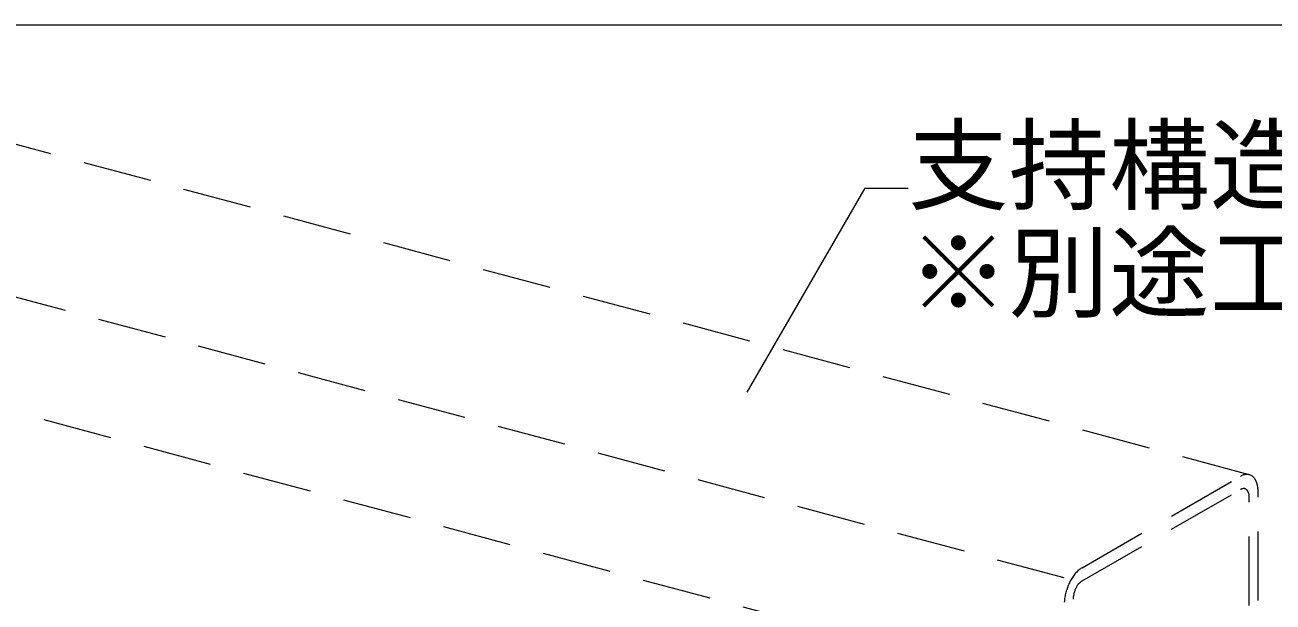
# Model space of a CAD drawing. Units: millimetres, scale not verified. Extents: x -1950 to 1950, y -1347 to 1325.
# Drawn here: x 141 to 358.2, y 761.2 to 861.8 of the extents above; entities that cross this region are included whole.
import ezdxf
from ezdxf.enums import TextEntityAlignment as Align

# ---------------------------------------------------------------- set-up
doc = ezdxf.new("R2010")
doc.units = ezdxf.units.MM
doc.header["$LTSCALE"] = 10
doc.linetypes.add('DASHED1', pattern=[1.8, 1.2, -0.6])
for name, color, linetype, lineweight in [('4-6_文字', 7, 'Continuous', 18), ('4-9_躯体他', 4, 'Continuous', 9), ('F-3_野縁', 3, 'Continuous', 18)]:
    doc.layers.add(name, color=color, linetype=linetype, lineweight=lineweight)
doc.styles.add('ＭＳ ゴシック', font='')
doc.styles.get('ＭＳ ゴシック').set_extended_font_data('MS Gothic')

msp = doc.modelspace()

# ---------------------------------------------------------------- linework, layer by layer
at = {"layer": '4-6_文字'}
for p, q in [((266.69, 797.75), (287.21, 833.3)), ((287.21, 833.3), (294.71, 833.3))]:
    msp.add_line(p, q, dxfattribs=at)
at = {"layer": '4-9_躯体他', "linetype": 'DASHED1'}
for p, q in [((354.11, 783.39), (124.3, 844.97)), ((321.89, 765.41), (94.68, 826.29)), ((92.1, 806.98), (321.89, 745.41)), ((325, 767.2), (352.56, 783.11)), ((325, 764.9), (352.56, 780.81)), ((355.66, 689.51), (355.66, 780.31)), ((354.11, 688.61), (354.11, 779.41)), ((323.44, 746.3), (323.44, 761.7))]:
    msp.add_line(p, q, dxfattribs=at)
at = {"layer": '4-9_躯体他'}
for centre, radius, start, end in [((354.05, 780.54), 2.97, 114.2083, 120.0815), ((353.86, 780.96), 2.51, 107.6446, 114.2144), ((353.74, 781.32), 2.14, 100.3349, 107.6466), ((353.69, 781.59), 1.86, 92.2913, 100.3297), ((353.68, 781.79), 1.66, 83.6178, 92.2763), ((353.7, 781.9), 1.55, 74.5273, 83.5931), ((353.7, 781.93), 1.52, 65.3222, 74.4969), ((353.68, 781.88), 1.58, 56.3325, 65.293), ((353.6, 781.76), 1.72, 47.8397, 56.3108), ((353.45, 781.6), 1.94, 40.0241, 47.8281), ((353.21, 781.4), 2.25, 32.958, 40.0216), ((352.87, 781.18), 2.65, 26.6301, 32.9617), ((352.44, 780.96), 3.14, 20.979, 26.637), ((353.3, 779.53), 1.49, 114.2083, 120.0815), ((353.21, 779.74), 1.25, 107.6446, 114.2144), ((353.15, 779.91), 1.07, 100.3349, 107.6466), ((353.12, 780.05), 0.928, 92.2913, 100.3297), ((353.12, 780.15), 0.83, 83.6178, 92.2763), ((353.13, 780.21), 0.775, 74.5273, 83.5931), ((353.13, 780.22), 0.761, 65.3222, 74.4969), ((353.12, 780.19), 0.788, 56.3325, 65.293), ((353.08, 780.14), 0.858, 47.8397, 56.3108), ((353, 780.05), 0.97, 40.0241, 47.8281), ((352.88, 779.95), 1.13, 32.958, 40.0216), ((352.72, 779.84), 1.33, 26.6301, 32.9617), ((352.5, 779.74), 1.57, 20.979, 26.637), ((352.23, 779.63), 1.85, 15.9216, 20.9871), ((351.93, 779.55), 2.17, 11.3701, 15.9296), ((351.91, 780.75), 3.71, 15.9216, 20.9871), ((351.3, 780.58), 4.34, 11.3701, 15.9296), ((350.63, 780.44), 5.03, 7.2418, 11.3774), ((349.92, 780.35), 5.74, 3.4628, 7.2482), ((349.21, 780.31), 6.46, 359.9688, 3.4684), ((348.51, 780.31), 7.15, 359.9712, 359.9736), ((351.59, 779.48), 2.51, 7.2418, 11.3774), ((351.24, 779.43), 2.87, 3.4628, 7.2482), ((350.88, 779.41), 3.23, 359.9688, 3.4684), ((327.11, 763.66), 4.12, 125.318, 130.036), ((326.76, 764.16), 3.51, 120.0736, 125.3261), ((330.6, 760.79), 8.68, 151.22, 154.0933), ((330.17, 761.03), 8.18, 148.2347, 151.2234), ((329.66, 761.35), 7.59, 145.0959, 148.2385), ((329.12, 761.73), 6.92, 141.7603, 145.1003), ((328.57, 762.16), 6.22, 138.1774, 141.7653), ((328.03, 762.64), 5.5, 134.2893, 138.1833), ((327.54, 763.15), 4.79, 130.0284, 134.296), ((326.05, 763.13), 2.06, 125.318, 130.036), ((325.88, 763.38), 1.76, 120.0736, 125.3261), ((331.03, 760.56), 9.16, 165.07, 167.8424), ((331.22, 760.51), 9.35, 162.3399, 165.0728), ((331.27, 760.49), 9.4, 159.6194, 162.3426), ((331.17, 760.53), 9.3, 156.8795, 159.6222), ((330.95, 760.63), 9.06, 154.0902, 156.8823), ((328.01, 761.58), 4.58, 165.07, 167.8424), ((328.11, 761.55), 4.68, 162.3399, 165.0728), ((328.13, 761.55), 4.7, 159.6194, 162.3426), ((328.08, 761.57), 4.65, 156.8795, 159.6222), ((327.97, 761.61), 4.53, 154.0902, 156.8823), ((327.8, 761.7), 4.34, 151.22, 154.0933), ((327.58, 761.82), 4.09, 148.2347, 151.2234), ((327.33, 761.97), 3.79, 145.0959, 148.2385), ((327.06, 762.16), 3.46, 141.7603, 145.1003), ((326.78, 762.38), 3.11, 138.1774, 141.7653), ((326.51, 762.62), 2.75, 134.2893, 138.1833), ((326.27, 762.87), 2.4, 130.0284, 134.296), ((329.68, 760.77), 7.79, 173.6215, 176.7084), ((330.24, 760.7), 8.36, 170.6788, 173.6251), ((330.7, 760.63), 8.82, 167.8394, 170.6821), ((327.34, 761.68), 3.9, 173.6215, 176.7084), ((327.02, 761.7), 3.58, 176.7043, 179.9736), ((327.62, 761.65), 4.18, 170.6788, 173.6251), ((327.85, 761.62), 4.41, 167.8394, 170.6821)]:
    msp.add_arc(centre, radius, start, end, dxfattribs=at)
at = {"layer": 'F-3_野縁'}
msp.add_lwpolyline([(20, 861.75), (1910, 861.75), (1910, 518.5)], dxfattribs=at)

# ---------------------------------------------------------------- texts
at = {"layer": '4-6_文字', "style": 'ＭＳ ゴシック'}
for s, p in [('支持構造部', (294.71, 827.05)), ('※別途工事', (294.71, 808.32))]:
    msp.add_text(s, height=12.83, dxfattribs=at).set_placement(p, align=Align.BOTTOM_LEFT)

doc.saveas('drawing.dxf')
